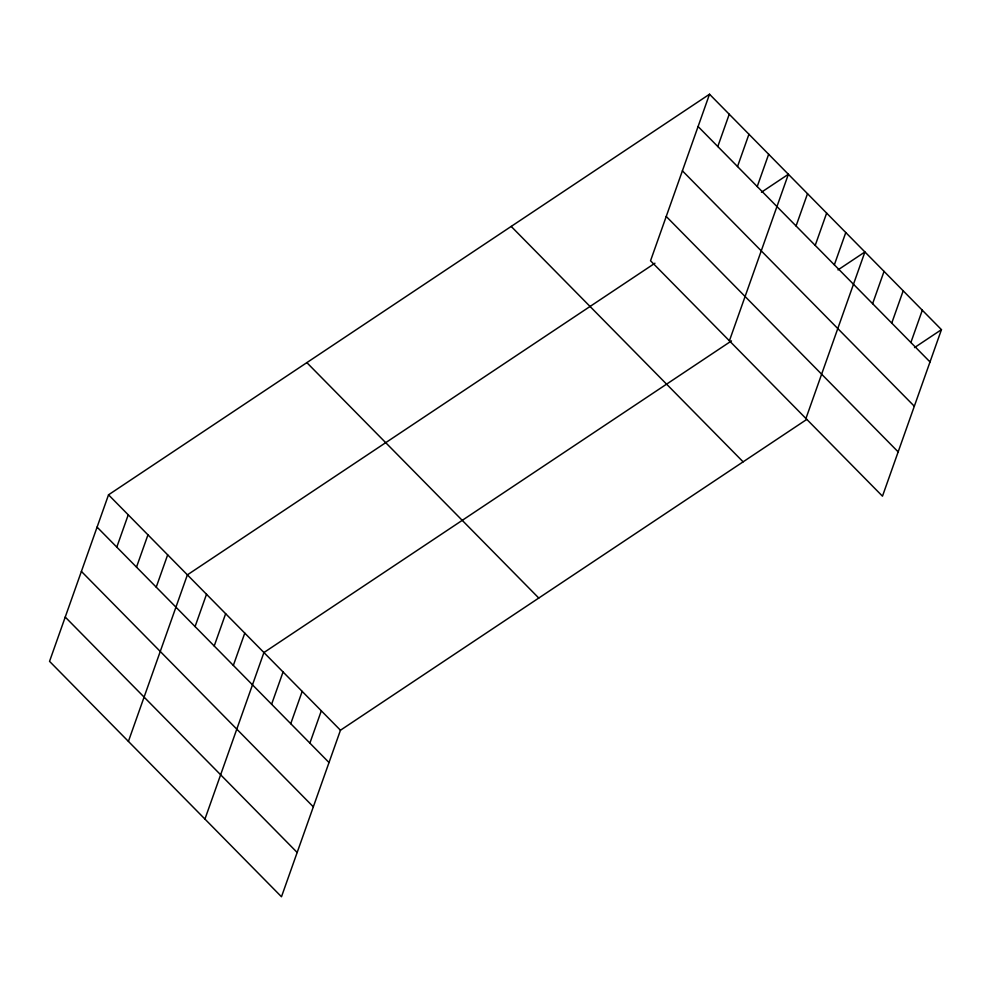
<?xml version="1.0" encoding="UTF-8"?>
<svg xmlns="http://www.w3.org/2000/svg" width="991" height="991" viewBox="0 0 991 991"><rect width="100%" height="100%" fill="white"/><g stroke="black" fill="none" stroke-linecap="round" stroke-linejoin="round"><path stroke-width="1.49" d="M709.519 94.232L650.542 260.769L882.473 496.181L941.45 329.644L709.519 94.232L108.527 494.819L49.55 661.356L281.481 896.768L340.458 730.231L806.785 419.404M116.802 547.119L128.235 514.825M136.51 567.137L147.956 534.843M156.231 587.143L167.665 554.849M128.409 741.392L187.373 574.867L654.927 263.222M195.078 626.572L206.512 594.278M214.217 645.996L225.651 613.702M233.343 665.419L244.777 633.125M204.939 819.086L263.916 652.549L731.469 340.904M271.608 704.267L283.054 671.972M290.747 723.69L302.181 691.396M309.886 743.114L321.319 710.82M717.794 146.532L729.24 114.238M737.515 166.55L748.948 134.256M757.223 186.556L768.657 154.262M729.401 340.805L788.378 174.267L761.447 192.229M796.07 225.985L807.516 193.691M815.209 245.409L826.643 213.115M834.348 264.832L845.781 232.538M805.943 418.487L864.908 251.962L837.977 269.911M872.613 303.68L884.046 271.385M891.751 323.091L903.185 290.809M910.878 342.514L922.311 310.22M914.52 347.593L941.45 329.644M698.085 126.526L930.016 361.938M682.403 170.824L914.321 406.236M666.237 216.459L898.168 451.884M511.195 226.431L743.126 461.843M306.851 362.632L538.782 598.044M108.527 494.819L340.458 730.231M97.081 527.113L329.012 762.525M81.398 571.411L313.329 806.835M65.233 617.059L297.164 852.471"/></g></svg>
